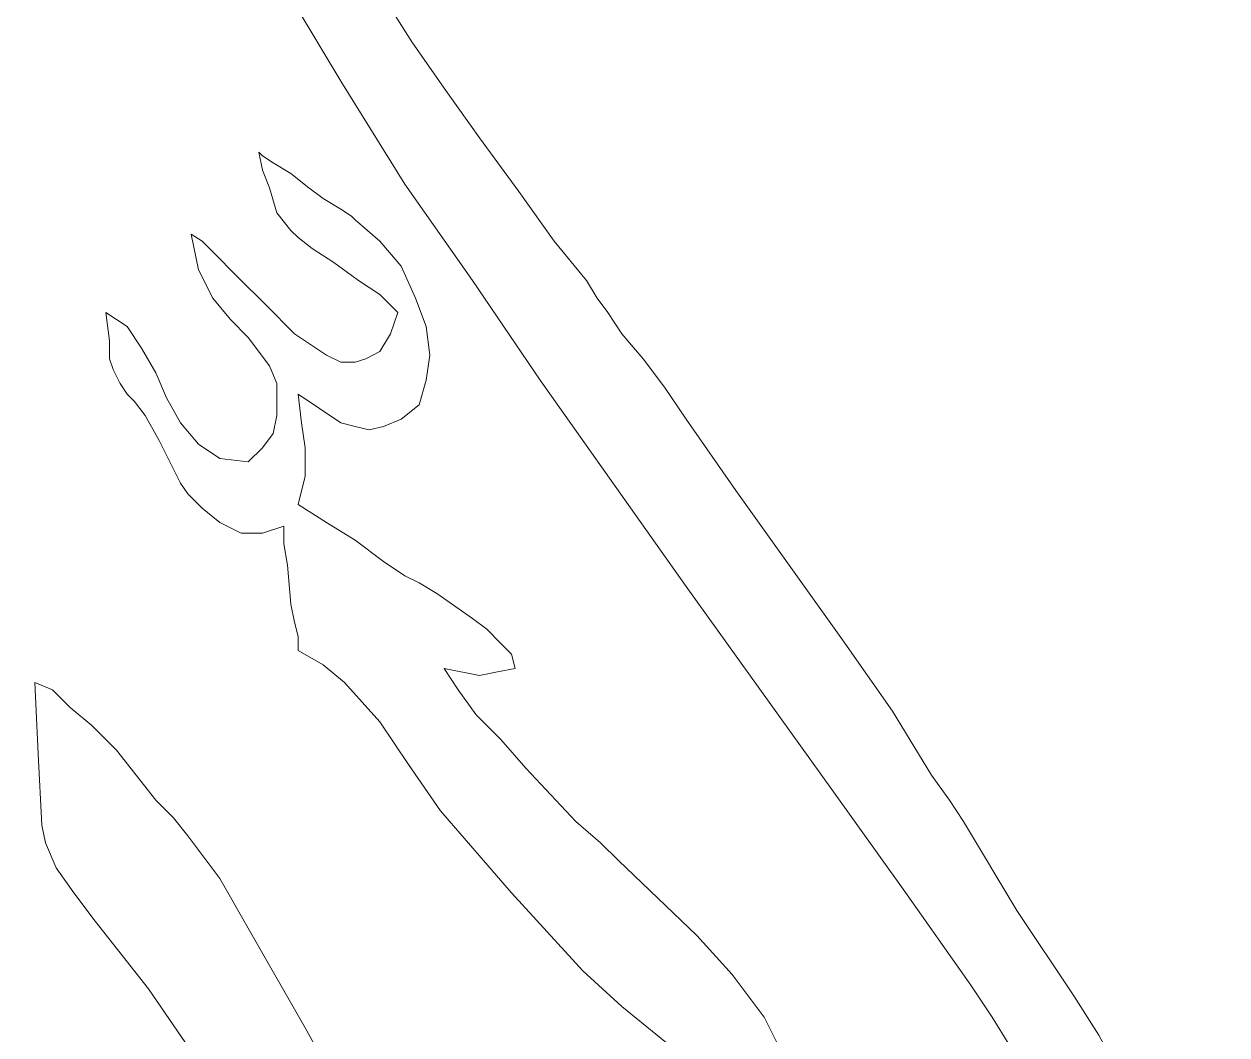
# Model space of a CAD drawing. Header units: centimetres. Extents: x -51 to 51, y -37 to 37.
# Drawn here: x -3.38 to 5.55, y -28.23 to -20.73 of the extents above; entities that cross this region are included whole.
import ezdxf

# ---------------------------------------------------------------- set-up
doc = ezdxf.new("R2010")
doc.units = ezdxf.units.CM
doc.header["$MEASUREMENT"] = 0
doc.layers.add('Layer 1', color=7, linetype='Continuous')

msp = doc.modelspace()

# ---------------------------------------------------------------- linework, layer by layer
at = {"layer": 'Layer 1', "lineweight": 9}
for points, knots in [([(-0.55484, -21.91577), (-0.55484, -21.91577), (-1.0307, -21.14911), (-1.0307, -21.14911), (-1.0307, -21.14911), (-1.0307, -21.14911), (-1.50656, -20.35601), (-1.50656, -20.35601)], [0, 0, 0, 0, 0.3333333, 0.3333333, 0.3333333, 0.3333333, 1, 1, 1, 1]), ([(-0.79277, -20.35601), (-0.79277, -20.35601), (-0.7399, -20.43532), (-0.7399, -20.43532), (-0.7399, -20.43532), (-0.7399, -20.43532), (-0.68702, -20.56751), (-0.68702, -20.56751), (-0.68702, -20.56751), (-0.68702, -20.56751), (-0.50197, -20.85831), (-0.50197, -20.85831), (-0.50197, -20.85831), (-0.50197, -20.85831), (-0.26404, -21.20198), (-0.26404, -21.20198), (-0.26404, -21.20198), (-0.26404, -21.20198), (0.00032, -21.57209), (0.00032, -21.57209), (0.00032, -21.57209), (0.00032, -21.57209), (0.29112, -21.96864), (0.29112, -21.96864), (0.29112, -21.96864), (0.29112, -21.96864), (0.55549, -22.33875), (0.55549, -22.33875), (0.55549, -22.33875), (0.55549, -22.33875), (0.79342, -22.62955), (0.79342, -22.62955), (0.79342, -22.62955), (0.79342, -22.62955), (0.87273, -22.76173), (0.87273, -22.76173), (0.87273, -22.76173), (0.87273, -22.76173), (0.95204, -22.86748), (0.95204, -22.86748)], [0, 0, 0, 0, 0.0909091, 0.0909091, 0.0909091, 0.0909091, 0.1818182, 0.1818182, 0.1818182, 0.1818182, 0.2727273, 0.2727273, 0.2727273, 0.2727273, 0.3636364, 0.3636364, 0.3636364, 0.3636364, 0.4545455, 0.4545455, 0.4545455, 0.4545455, 0.5454545, 0.5454545, 0.5454545, 0.5454545, 0.6363636, 0.6363636, 0.6363636, 0.6363636, 0.7272727, 0.7272727, 0.7272727, 0.7272727, 0.8181818, 0.8181818, 0.8181818, 0.8181818, 1, 1, 1, 1]), ([(-1.24219, -22.39162), (-1.24219, -22.39162), (-1.34794, -22.31231), (-1.34794, -22.31231), (-1.34794, -22.31231), (-1.34794, -22.31231), (-1.40081, -22.25944), (-1.40081, -22.25944), (-1.40081, -22.25944), (-1.40081, -22.25944), (-1.50656, -22.12726), (-1.50656, -22.12726), (-1.50656, -22.12726), (-1.50656, -22.12726), (-1.55943, -21.9422), (-1.55943, -21.9422), (-1.55943, -21.9422), (-1.55943, -21.9422), (-1.6123, -21.81002), (-1.6123, -21.81002), (-1.6123, -21.81002), (-1.6123, -21.81002), (-1.63874, -21.67784), (-1.63874, -21.67784)], [0, 0, 0, 0, 0.1428571, 0.1428571, 0.1428571, 0.1428571, 0.2857143, 0.2857143, 0.2857143, 0.2857143, 0.4285714, 0.4285714, 0.4285714, 0.4285714, 0.5714286, 0.5714286, 0.5714286, 0.5714286, 0.7142857, 0.7142857, 0.7142857, 0.7142857, 1, 1, 1, 1]), ([(-1.63874, -21.67784), (-1.63874, -21.67784), (-1.6123, -21.70427), (-1.6123, -21.70427), (-1.6123, -21.70427), (-1.6123, -21.70427), (-1.53299, -21.75715), (-1.53299, -21.75715), (-1.53299, -21.75715), (-1.53299, -21.75715), (-1.40081, -21.83646), (-1.40081, -21.83646), (-1.40081, -21.83646), (-1.40081, -21.83646), (-1.26863, -21.9422), (-1.26863, -21.9422), (-1.26863, -21.9422), (-1.26863, -21.9422), (-1.16288, -22.02151), (-1.16288, -22.02151), (-1.16288, -22.02151), (-1.16288, -22.02151), (-1.0307, -22.10082), (-1.0307, -22.10082), (-1.0307, -22.10082), (-1.0307, -22.10082), (-0.95139, -22.15369), (-0.95139, -22.15369), (-0.95139, -22.15369), (-0.95139, -22.15369), (-0.92495, -22.18013), (-0.92495, -22.18013)], [0, 0, 0, 0, 0.1111111, 0.1111111, 0.1111111, 0.1111111, 0.2222222, 0.2222222, 0.2222222, 0.2222222, 0.3333333, 0.3333333, 0.3333333, 0.3333333, 0.4444444, 0.4444444, 0.4444444, 0.4444444, 0.5555556, 0.5555556, 0.5555556, 0.5555556, 0.6666667, 0.6666667, 0.6666667, 0.6666667, 0.7777778, 0.7777778, 0.7777778, 0.7777778, 1, 1, 1, 1]), ([(3.64856, -27.86397), (3.64856, -27.86397), (3.14627, -27.15019), (3.14627, -27.15019), (3.14627, -27.15019), (3.14627, -27.15019), (2.61754, -26.40997), (2.61754, -26.40997), (2.61754, -26.40997), (2.61754, -26.40997), (1.53364, -24.90309), (1.53364, -24.90309), (1.53364, -24.90309), (1.53364, -24.90309), (0.44974, -23.36977), (0.44974, -23.36977), (0.44974, -23.36977), (0.44974, -23.36977), (-0.05255, -22.62955), (-0.05255, -22.62955), (-0.05255, -22.62955), (-0.05255, -22.62955), (-0.55484, -21.91577), (-0.55484, -21.91577)], [0, 0, 0, 0, 0.1428571, 0.1428571, 0.1428571, 0.1428571, 0.2857143, 0.2857143, 0.2857143, 0.2857143, 0.4285714, 0.4285714, 0.4285714, 0.4285714, 0.5714286, 0.5714286, 0.5714286, 0.5714286, 0.7142857, 0.7142857, 0.7142857, 0.7142857, 1, 1, 1, 1]), ([(-0.92495, -22.18013), (-0.92495, -22.18013), (-0.7399, -22.33875), (-0.7399, -22.33875), (-0.7399, -22.33875), (-0.7399, -22.33875), (-0.58128, -22.52381), (-0.58128, -22.52381), (-0.58128, -22.52381), (-0.58128, -22.52381), (-0.47553, -22.76173), (-0.47553, -22.76173), (-0.47553, -22.76173), (-0.47553, -22.76173), (-0.39622, -22.97323), (-0.39622, -22.97323), (-0.39622, -22.97323), (-0.39622, -22.97323), (-0.36979, -23.18472), (-0.36979, -23.18472), (-0.36979, -23.18472), (-0.36979, -23.18472), (-0.39622, -23.36977), (-0.39622, -23.36977), (-0.39622, -23.36977), (-0.39622, -23.36977), (-0.4491, -23.55483), (-0.4491, -23.55483), (-0.4491, -23.55483), (-0.4491, -23.55483), (-0.58128, -23.66057), (-0.58128, -23.66057)], [0, 0, 0, 0, 0.1111111, 0.1111111, 0.1111111, 0.1111111, 0.2222222, 0.2222222, 0.2222222, 0.2222222, 0.3333333, 0.3333333, 0.3333333, 0.3333333, 0.4444444, 0.4444444, 0.4444444, 0.4444444, 0.5555556, 0.5555556, 0.5555556, 0.5555556, 0.6666667, 0.6666667, 0.6666667, 0.6666667, 0.7777778, 0.7777778, 0.7777778, 0.7777778, 1, 1, 1, 1]), ([(-1.71805, -23.05253), (-1.71805, -23.05253), (-1.85023, -22.92035), (-1.85023, -22.92035), (-1.85023, -22.92035), (-1.85023, -22.92035), (-1.98241, -22.76173), (-1.98241, -22.76173), (-1.98241, -22.76173), (-1.98241, -22.76173), (-2.08816, -22.55024), (-2.08816, -22.55024), (-2.08816, -22.55024), (-2.08816, -22.55024), (-2.14103, -22.28588), (-2.14103, -22.28588)], [0, 0, 0, 0, 0.2, 0.2, 0.2, 0.2, 0.4, 0.4, 0.4, 0.4, 0.6, 0.6, 0.6, 0.6, 1, 1, 1, 1]), ([(-2.14103, -22.28588), (-2.14103, -22.28588), (-2.06172, -22.33875), (-2.06172, -22.33875), (-2.06172, -22.33875), (-2.06172, -22.33875), (-1.98241, -22.41806), (-1.98241, -22.41806), (-1.98241, -22.41806), (-1.98241, -22.41806), (-1.79736, -22.60311), (-1.79736, -22.60311), (-1.79736, -22.60311), (-1.79736, -22.60311), (-1.58587, -22.81461), (-1.58587, -22.81461), (-1.58587, -22.81461), (-1.58587, -22.81461), (-1.37437, -23.0261), (-1.37437, -23.0261), (-1.37437, -23.0261), (-1.37437, -23.0261), (-1.13645, -23.18472), (-1.13645, -23.18472), (-1.13645, -23.18472), (-1.13645, -23.18472), (-1.0307, -23.23759), (-1.0307, -23.23759), (-1.0307, -23.23759), (-1.0307, -23.23759), (-0.92495, -23.23759), (-0.92495, -23.23759), (-0.92495, -23.23759), (-0.92495, -23.23759), (-0.84564, -23.21115), (-0.84564, -23.21115), (-0.84564, -23.21115), (-0.84564, -23.21115), (-0.7399, -23.15828), (-0.7399, -23.15828), (-0.7399, -23.15828), (-0.7399, -23.15828), (-0.66059, -23.0261), (-0.66059, -23.0261), (-0.66059, -23.0261), (-0.66059, -23.0261), (-0.60772, -22.86748), (-0.60772, -22.86748)], [0, 0, 0, 0, 0.0769231, 0.0769231, 0.0769231, 0.0769231, 0.1538462, 0.1538462, 0.1538462, 0.1538462, 0.2307692, 0.2307692, 0.2307692, 0.2307692, 0.3076923, 0.3076923, 0.3076923, 0.3076923, 0.3846154, 0.3846154, 0.3846154, 0.3846154, 0.4615385, 0.4615385, 0.4615385, 0.4615385, 0.5384615, 0.5384615, 0.5384615, 0.5384615, 0.6153846, 0.6153846, 0.6153846, 0.6153846, 0.6923077, 0.6923077, 0.6923077, 0.6923077, 0.7692308, 0.7692308, 0.7692308, 0.7692308, 0.8461538, 0.8461538, 0.8461538, 0.8461538, 1, 1, 1, 1]), ([(-0.60772, -22.86748), (-0.60772, -22.86748), (-0.7399, -22.7353), (-0.7399, -22.7353), (-0.7399, -22.7353), (-0.7399, -22.7353), (-0.89852, -22.62955), (-0.89852, -22.62955), (-0.89852, -22.62955), (-0.89852, -22.62955), (-1.08357, -22.49737), (-1.08357, -22.49737), (-1.08357, -22.49737), (-1.08357, -22.49737), (-1.24219, -22.39162), (-1.24219, -22.39162)], [0, 0, 0, 0, 0.2, 0.2, 0.2, 0.2, 0.4, 0.4, 0.4, 0.4, 0.6, 0.6, 0.6, 0.6, 1, 1, 1, 1]), ([(-2.72263, -23.29046), (-2.72263, -23.29046), (-2.74907, -23.21115), (-2.74907, -23.21115), (-2.74907, -23.21115), (-2.74907, -23.21115), (-2.74907, -23.07897), (-2.74907, -23.07897), (-2.74907, -23.07897), (-2.74907, -23.07897), (-2.77551, -22.86748), (-2.77551, -22.86748)], [0, 0, 0, 0, 0.25, 0.25, 0.25, 0.25, 0.5, 0.5, 0.5, 0.5, 1, 1, 1, 1]), ([(-2.77551, -22.86748), (-2.77551, -22.86748), (-2.61689, -22.97323), (-2.61689, -22.97323), (-2.61689, -22.97323), (-2.61689, -22.97323), (-2.51114, -23.13184), (-2.51114, -23.13184), (-2.51114, -23.13184), (-2.51114, -23.13184), (-2.4054, -23.3169), (-2.4054, -23.3169), (-2.4054, -23.3169), (-2.4054, -23.3169), (-2.32609, -23.50196), (-2.32609, -23.50196), (-2.32609, -23.50196), (-2.32609, -23.50196), (-2.22034, -23.68701), (-2.22034, -23.68701), (-2.22034, -23.68701), (-2.22034, -23.68701), (-2.08816, -23.84563), (-2.08816, -23.84563), (-2.08816, -23.84563), (-2.08816, -23.84563), (-1.92954, -23.95138), (-1.92954, -23.95138), (-1.92954, -23.95138), (-1.92954, -23.95138), (-1.71805, -23.97781), (-1.71805, -23.97781)], [0, 0, 0, 0, 0.1111111, 0.1111111, 0.1111111, 0.1111111, 0.2222222, 0.2222222, 0.2222222, 0.2222222, 0.3333333, 0.3333333, 0.3333333, 0.3333333, 0.4444444, 0.4444444, 0.4444444, 0.4444444, 0.5555556, 0.5555556, 0.5555556, 0.5555556, 0.6666667, 0.6666667, 0.6666667, 0.6666667, 0.7777778, 0.7777778, 0.7777778, 0.7777778, 1, 1, 1, 1]), ([(0.95204, -22.86748), (0.95204, -22.86748), (1.05778, -23.0261), (1.05778, -23.0261), (1.05778, -23.0261), (1.05778, -23.0261), (1.2164, -23.21115), (1.2164, -23.21115), (1.2164, -23.21115), (1.2164, -23.21115), (1.37502, -23.42265), (1.37502, -23.42265), (1.37502, -23.42265), (1.37502, -23.42265), (1.53364, -23.66057), (1.53364, -23.66057), (1.53364, -23.66057), (1.53364, -23.66057), (1.90375, -24.1893), (1.90375, -24.1893), (1.90375, -24.1893), (1.90375, -24.1893), (2.3003, -24.74447), (2.3003, -24.74447), (2.3003, -24.74447), (2.3003, -24.74447), (2.69684, -25.29964), (2.69684, -25.29964), (2.69684, -25.29964), (2.69684, -25.29964), (3.06696, -25.82837), (3.06696, -25.82837), (3.06696, -25.82837), (3.06696, -25.82837), (3.35776, -26.30422), (3.35776, -26.30422), (3.35776, -26.30422), (3.35776, -26.30422), (3.48994, -26.48928), (3.48994, -26.48928), (3.48994, -26.48928), (3.48994, -26.48928), (3.59569, -26.6479), (3.59569, -26.6479)], [0, 0, 0, 0, 0.0833333, 0.0833333, 0.0833333, 0.0833333, 0.1666667, 0.1666667, 0.1666667, 0.1666667, 0.25, 0.25, 0.25, 0.25, 0.3333333, 0.3333333, 0.3333333, 0.3333333, 0.4166667, 0.4166667, 0.4166667, 0.4166667, 0.5, 0.5, 0.5, 0.5, 0.5833333, 0.5833333, 0.5833333, 0.5833333, 0.6666667, 0.6666667, 0.6666667, 0.6666667, 0.75, 0.75, 0.75, 0.75, 0.8333333, 0.8333333, 0.8333333, 0.8333333, 1, 1, 1, 1]), ([(-1.71805, -23.97781), (-1.71805, -23.97781), (-1.6123, -23.87207), (-1.6123, -23.87207), (-1.6123, -23.87207), (-1.6123, -23.87207), (-1.53299, -23.76632), (-1.53299, -23.76632), (-1.53299, -23.76632), (-1.53299, -23.76632), (-1.50656, -23.63414), (-1.50656, -23.63414), (-1.50656, -23.63414), (-1.50656, -23.63414), (-1.50656, -23.52839), (-1.50656, -23.52839), (-1.50656, -23.52839), (-1.50656, -23.52839), (-1.50656, -23.39621), (-1.50656, -23.39621), (-1.50656, -23.39621), (-1.50656, -23.39621), (-1.55943, -23.26403), (-1.55943, -23.26403), (-1.55943, -23.26403), (-1.55943, -23.26403), (-1.71805, -23.05253), (-1.71805, -23.05253)], [0, 0, 0, 0, 0.125, 0.125, 0.125, 0.125, 0.25, 0.25, 0.25, 0.25, 0.375, 0.375, 0.375, 0.375, 0.5, 0.5, 0.5, 0.5, 0.625, 0.625, 0.625, 0.625, 0.75, 0.75, 0.75, 0.75, 1, 1, 1, 1]), ([(-2.48471, -23.63414), (-2.48471, -23.63414), (-2.56402, -23.52839), (-2.56402, -23.52839), (-2.56402, -23.52839), (-2.56402, -23.52839), (-2.61689, -23.47552), (-2.61689, -23.47552), (-2.61689, -23.47552), (-2.61689, -23.47552), (-2.66976, -23.39621), (-2.66976, -23.39621), (-2.66976, -23.39621), (-2.66976, -23.39621), (-2.72263, -23.29046), (-2.72263, -23.29046)], [0, 0, 0, 0, 0.2, 0.2, 0.2, 0.2, 0.4, 0.4, 0.4, 0.4, 0.6, 0.6, 0.6, 0.6, 1, 1, 1, 1]), ([(-0.58128, -23.66057), (-0.58128, -23.66057), (-0.71346, -23.71345), (-0.71346, -23.71345), (-0.71346, -23.71345), (-0.71346, -23.71345), (-0.81921, -23.73988), (-0.81921, -23.73988), (-0.81921, -23.73988), (-0.81921, -23.73988), (-0.92495, -23.71345), (-0.92495, -23.71345), (-0.92495, -23.71345), (-0.92495, -23.71345), (-1.0307, -23.68701), (-1.0307, -23.68701), (-1.0307, -23.68701), (-1.0307, -23.68701), (-1.18932, -23.58126), (-1.18932, -23.58126), (-1.18932, -23.58126), (-1.18932, -23.58126), (-1.34794, -23.47552), (-1.34794, -23.47552)], [0, 0, 0, 0, 0.1428571, 0.1428571, 0.1428571, 0.1428571, 0.2857143, 0.2857143, 0.2857143, 0.2857143, 0.4285714, 0.4285714, 0.4285714, 0.4285714, 0.5714286, 0.5714286, 0.5714286, 0.5714286, 0.7142857, 0.7142857, 0.7142857, 0.7142857, 1, 1, 1, 1]), ([(-1.34794, -23.47552), (-1.34794, -23.47552), (-1.3215, -23.68701), (-1.3215, -23.68701), (-1.3215, -23.68701), (-1.3215, -23.68701), (-1.29506, -23.87207), (-1.29506, -23.87207), (-1.29506, -23.87207), (-1.29506, -23.87207), (-1.29506, -24.08356), (-1.29506, -24.08356), (-1.29506, -24.08356), (-1.29506, -24.08356), (-1.34794, -24.29505), (-1.34794, -24.29505)], [0, 0, 0, 0, 0.2, 0.2, 0.2, 0.2, 0.4, 0.4, 0.4, 0.4, 0.6, 0.6, 0.6, 0.6, 1, 1, 1, 1]), ([(-2.06172, -24.32149), (-2.06172, -24.32149), (-2.16747, -24.21574), (-2.16747, -24.21574), (-2.16747, -24.21574), (-2.16747, -24.21574), (-2.22034, -24.13643), (-2.22034, -24.13643), (-2.22034, -24.13643), (-2.22034, -24.13643), (-2.29965, -23.97781), (-2.29965, -23.97781), (-2.29965, -23.97781), (-2.29965, -23.97781), (-2.37896, -23.81919), (-2.37896, -23.81919), (-2.37896, -23.81919), (-2.37896, -23.81919), (-2.48471, -23.63414), (-2.48471, -23.63414)], [0, 0, 0, 0, 0.1666667, 0.1666667, 0.1666667, 0.1666667, 0.3333333, 0.3333333, 0.3333333, 0.3333333, 0.5, 0.5, 0.5, 0.5, 0.6666667, 0.6666667, 0.6666667, 0.6666667, 1, 1, 1, 1]), ([(-1.34794, -24.29505), (-1.34794, -24.29505), (-1.13645, -24.42723), (-1.13645, -24.42723), (-1.13645, -24.42723), (-1.13645, -24.42723), (-0.92495, -24.55941), (-0.92495, -24.55941), (-0.92495, -24.55941), (-0.92495, -24.55941), (-0.71346, -24.71803), (-0.71346, -24.71803), (-0.71346, -24.71803), (-0.71346, -24.71803), (-0.55484, -24.82378), (-0.55484, -24.82378)], [0, 0, 0, 0, 0.2, 0.2, 0.2, 0.2, 0.4, 0.4, 0.4, 0.4, 0.6, 0.6, 0.6, 0.6, 1, 1, 1, 1]), ([(-1.45368, -24.45367), (-1.45368, -24.45367), (-1.6123, -24.50654), (-1.6123, -24.50654), (-1.6123, -24.50654), (-1.6123, -24.50654), (-1.77092, -24.50654), (-1.77092, -24.50654), (-1.77092, -24.50654), (-1.77092, -24.50654), (-1.92954, -24.42723), (-1.92954, -24.42723), (-1.92954, -24.42723), (-1.92954, -24.42723), (-2.06172, -24.32149), (-2.06172, -24.32149)], [0, 0, 0, 0, 0.2, 0.2, 0.2, 0.2, 0.4, 0.4, 0.4, 0.4, 0.6, 0.6, 0.6, 0.6, 1, 1, 1, 1]), ([(-1.34794, -25.37895), (-1.34794, -25.37895), (-1.34794, -25.35251), (-1.34794, -25.35251), (-1.34794, -25.35251), (-1.34794, -25.35251), (-1.34794, -25.2732), (-1.34794, -25.2732), (-1.34794, -25.2732), (-1.34794, -25.2732), (-1.37437, -25.16745), (-1.37437, -25.16745), (-1.37437, -25.16745), (-1.37437, -25.16745), (-1.40081, -25.03527), (-1.40081, -25.03527), (-1.40081, -25.03527), (-1.40081, -25.03527), (-1.42725, -24.74447), (-1.42725, -24.74447), (-1.42725, -24.74447), (-1.42725, -24.74447), (-1.45368, -24.58585), (-1.45368, -24.58585), (-1.45368, -24.58585), (-1.45368, -24.58585), (-1.45368, -24.45367), (-1.45368, -24.45367)], [0, 0, 0, 0, 0.125, 0.125, 0.125, 0.125, 0.25, 0.25, 0.25, 0.25, 0.375, 0.375, 0.375, 0.375, 0.5, 0.5, 0.5, 0.5, 0.625, 0.625, 0.625, 0.625, 0.75, 0.75, 0.75, 0.75, 1, 1, 1, 1]), ([(-0.55484, -24.82378), (-0.55484, -24.82378), (-0.4491, -24.87665), (-0.4491, -24.87665), (-0.4491, -24.87665), (-0.4491, -24.87665), (-0.31691, -24.95596), (-0.31691, -24.95596), (-0.31691, -24.95596), (-0.31691, -24.95596), (-0.05255, -25.14102), (-0.05255, -25.14102), (-0.05255, -25.14102), (-0.05255, -25.14102), (0.0532, -25.22033), (0.0532, -25.22033), (0.0532, -25.22033), (0.0532, -25.22033), (0.15894, -25.32607), (0.15894, -25.32607), (0.15894, -25.32607), (0.15894, -25.32607), (0.23825, -25.40538), (0.23825, -25.40538), (0.23825, -25.40538), (0.23825, -25.40538), (0.26469, -25.51113), (0.26469, -25.51113)], [0, 0, 0, 0, 0.125, 0.125, 0.125, 0.125, 0.25, 0.25, 0.25, 0.25, 0.375, 0.375, 0.375, 0.375, 0.5, 0.5, 0.5, 0.5, 0.625, 0.625, 0.625, 0.625, 0.75, 0.75, 0.75, 0.75, 1, 1, 1, 1]), ([(-0.29048, -26.56859), (-0.29048, -26.56859), (-0.52841, -26.22491), (-0.52841, -26.22491), (-0.52841, -26.22491), (-0.52841, -26.22491), (-0.7399, -25.90767), (-0.7399, -25.90767), (-0.7399, -25.90767), (-0.7399, -25.90767), (-1.00426, -25.61687), (-1.00426, -25.61687), (-1.00426, -25.61687), (-1.00426, -25.61687), (-1.16288, -25.48469), (-1.16288, -25.48469), (-1.16288, -25.48469), (-1.16288, -25.48469), (-1.34794, -25.37895), (-1.34794, -25.37895)], [0, 0, 0, 0, 0.1666667, 0.1666667, 0.1666667, 0.1666667, 0.3333333, 0.3333333, 0.3333333, 0.3333333, 0.5, 0.5, 0.5, 0.5, 0.6666667, 0.6666667, 0.6666667, 0.6666667, 1, 1, 1, 1]), ([(0.26469, -25.51113), (0.26469, -25.51113), (0.13251, -25.53756), (0.13251, -25.53756), (0.13251, -25.53756), (0.13251, -25.53756), (0.00032, -25.564), (0.00032, -25.564), (0.00032, -25.564), (0.00032, -25.564), (-0.26404, -25.51113), (-0.26404, -25.51113)], [0, 0, 0, 0, 0.25, 0.25, 0.25, 0.25, 0.5, 0.5, 0.5, 0.5, 1, 1, 1, 1]), ([(-0.26404, -25.51113), (-0.26404, -25.51113), (-0.1583, -25.66975), (-0.1583, -25.66975), (-0.1583, -25.66975), (-0.1583, -25.66975), (-0.02611, -25.8548), (-0.02611, -25.8548), (-0.02611, -25.8548), (-0.02611, -25.8548), (0.15894, -26.03986), (0.15894, -26.03986), (0.15894, -26.03986), (0.15894, -26.03986), (0.344, -26.25135), (0.344, -26.25135), (0.344, -26.25135), (0.344, -26.25135), (0.71411, -26.6479), (0.71411, -26.6479), (0.71411, -26.6479), (0.71411, -26.6479), (0.89916, -26.80652), (0.89916, -26.80652), (0.89916, -26.80652), (0.89916, -26.80652), (1.03135, -26.9387), (1.03135, -26.9387)], [0, 0, 0, 0, 0.125, 0.125, 0.125, 0.125, 0.25, 0.25, 0.25, 0.25, 0.375, 0.375, 0.375, 0.375, 0.5, 0.5, 0.5, 0.5, 0.625, 0.625, 0.625, 0.625, 0.75, 0.75, 0.75, 0.75, 1, 1, 1, 1]), ([(-3.25136, -26.67433), (-3.25136, -26.67433), (-3.2778, -26.1456), (-3.2778, -26.1456), (-3.2778, -26.1456), (-3.2778, -26.1456), (-3.30424, -25.61687), (-3.30424, -25.61687)], [0, 0, 0, 0, 0.3333333, 0.3333333, 0.3333333, 0.3333333, 1, 1, 1, 1]), ([(-3.30424, -25.61687), (-3.30424, -25.61687), (-3.17205, -25.66975), (-3.17205, -25.66975), (-3.17205, -25.66975), (-3.17205, -25.66975), (-3.03987, -25.80193), (-3.03987, -25.80193), (-3.03987, -25.80193), (-3.03987, -25.80193), (-2.88125, -25.93411), (-2.88125, -25.93411), (-2.88125, -25.93411), (-2.88125, -25.93411), (-2.6962, -26.11917), (-2.6962, -26.11917), (-2.6962, -26.11917), (-2.6962, -26.11917), (-2.4054, -26.48928), (-2.4054, -26.48928), (-2.4054, -26.48928), (-2.4054, -26.48928), (-2.27321, -26.62146), (-2.27321, -26.62146), (-2.27321, -26.62146), (-2.27321, -26.62146), (-2.16747, -26.75364), (-2.16747, -26.75364)], [0, 0, 0, 0, 0.125, 0.125, 0.125, 0.125, 0.25, 0.25, 0.25, 0.25, 0.375, 0.375, 0.375, 0.375, 0.5, 0.5, 0.5, 0.5, 0.625, 0.625, 0.625, 0.625, 0.75, 0.75, 0.75, 0.75, 1, 1, 1, 1]), ([(0.76698, -27.75823), (0.76698, -27.75823), (0.23825, -27.17663), (0.23825, -27.17663), (0.23825, -27.17663), (0.23825, -27.17663), (-0.29048, -26.56859), (-0.29048, -26.56859)], [0, 0, 0, 0, 0.3333333, 0.3333333, 0.3333333, 0.3333333, 1, 1, 1, 1]), ([(-1.74448, -31.30072), (-1.74448, -31.30072), (-1.58587, -30.90417), (-1.58587, -30.90417), (-1.58587, -30.90417), (-1.58587, -30.90417), (-1.48012, -30.53406), (-1.48012, -30.53406), (-1.48012, -30.53406), (-1.48012, -30.53406), (-1.48012, -30.16395), (-1.48012, -30.16395), (-1.48012, -30.16395), (-1.48012, -30.16395), (-1.50656, -29.79384), (-1.50656, -29.79384), (-1.50656, -29.79384), (-1.50656, -29.79384), (-1.58587, -29.45016), (-1.58587, -29.45016), (-1.58587, -29.45016), (-1.58587, -29.45016), (-1.71805, -29.10649), (-1.71805, -29.10649), (-1.71805, -29.10649), (-1.71805, -29.10649), (-1.87667, -28.78925), (-1.87667, -28.78925), (-1.87667, -28.78925), (-1.87667, -28.78925), (-2.06172, -28.47201), (-2.06172, -28.47201), (-2.06172, -28.47201), (-2.06172, -28.47201), (-2.45827, -27.89041), (-2.45827, -27.89041), (-2.45827, -27.89041), (-2.45827, -27.89041), (-2.85482, -27.38812), (-2.85482, -27.38812), (-2.85482, -27.38812), (-2.85482, -27.38812), (-3.01344, -27.17663), (-3.01344, -27.17663), (-3.01344, -27.17663), (-3.01344, -27.17663), (-3.14562, -26.99157), (-3.14562, -26.99157), (-3.14562, -26.99157), (-3.14562, -26.99157), (-3.22493, -26.80652), (-3.22493, -26.80652), (-3.22493, -26.80652), (-3.22493, -26.80652), (-3.25136, -26.67433), (-3.25136, -26.67433)], [0, 0, 0, 0, 0.0666667, 0.0666667, 0.0666667, 0.0666667, 0.1333333, 0.1333333, 0.1333333, 0.1333333, 0.2, 0.2, 0.2, 0.2, 0.2666667, 0.2666667, 0.2666667, 0.2666667, 0.3333333, 0.3333333, 0.3333333, 0.3333333, 0.4, 0.4, 0.4, 0.4, 0.4666667, 0.4666667, 0.4666667, 0.4666667, 0.5333333, 0.5333333, 0.5333333, 0.5333333, 0.6, 0.6, 0.6, 0.6, 0.6666667, 0.6666667, 0.6666667, 0.6666667, 0.7333333, 0.7333333, 0.7333333, 0.7333333, 0.8, 0.8, 0.8, 0.8, 0.8666667, 0.8666667, 0.8666667, 0.8666667, 1, 1, 1, 1]), ([(3.59569, -26.6479), (3.59569, -26.6479), (3.99223, -27.30881), (3.99223, -27.30881), (3.99223, -27.30881), (3.99223, -27.30881), (4.41522, -27.94328), (4.41522, -27.94328)], [0, 0, 0, 0, 0.3333333, 0.3333333, 0.3333333, 0.3333333, 1, 1, 1, 1]), ([(-2.16747, -26.75364), (-2.16747, -26.75364), (-1.92954, -27.07088), (-1.92954, -27.07088), (-1.92954, -27.07088), (-1.92954, -27.07088), (-1.71805, -27.44099), (-1.71805, -27.44099), (-1.71805, -27.44099), (-1.71805, -27.44099), (-1.29506, -28.18121), (-1.29506, -28.18121), (-1.29506, -28.18121), (-1.29506, -28.18121), (-0.89852, -28.895), (-0.89852, -28.895), (-0.89852, -28.895), (-0.89852, -28.895), (-0.68702, -29.23867), (-0.68702, -29.23867), (-0.68702, -29.23867), (-0.68702, -29.23867), (-0.4491, -29.52947), (-0.4491, -29.52947)], [0, 0, 0, 0, 0.1428571, 0.1428571, 0.1428571, 0.1428571, 0.2857143, 0.2857143, 0.2857143, 0.2857143, 0.4285714, 0.4285714, 0.4285714, 0.4285714, 0.5714286, 0.5714286, 0.5714286, 0.5714286, 0.7142857, 0.7142857, 0.7142857, 0.7142857, 1, 1, 1, 1]), ([(1.03135, -26.9387), (1.03135, -26.9387), (1.61295, -27.49386), (1.61295, -27.49386), (1.61295, -27.49386), (1.61295, -27.49386), (1.87731, -27.78467), (1.87731, -27.78467), (1.87731, -27.78467), (1.87731, -27.78467), (2.11524, -28.1019), (2.11524, -28.1019), (2.11524, -28.1019), (2.11524, -28.1019), (2.3003, -28.47201), (2.3003, -28.47201), (2.3003, -28.47201), (2.3003, -28.47201), (2.45892, -28.86856), (2.45892, -28.86856), (2.45892, -28.86856), (2.45892, -28.86856), (2.56466, -29.31798), (2.56466, -29.31798), (2.56466, -29.31798), (2.56466, -29.31798), (2.5911, -29.79384), (2.5911, -29.79384)], [0, 0, 0, 0, 0.125, 0.125, 0.125, 0.125, 0.25, 0.25, 0.25, 0.25, 0.375, 0.375, 0.375, 0.375, 0.5, 0.5, 0.5, 0.5, 0.625, 0.625, 0.625, 0.625, 0.75, 0.75, 0.75, 0.75, 1, 1, 1, 1]), ([(-3.93871, -27.46743), (-3.93871, -27.46743), (-3.48929, -28.57776), (-3.48929, -28.57776), (-3.48929, -28.57776), (-3.48929, -28.57776), (-3.06631, -29.71453), (-3.06631, -29.71453)], [0, 0, 0, 0, 0.3333333, 0.3333333, 0.3333333, 0.3333333, 1, 1, 1, 1]), ([(1.85088, -29.63522), (1.85088, -29.63522), (1.95662, -29.50304), (1.95662, -29.50304), (1.95662, -29.50304), (1.95662, -29.50304), (2.0095, -29.37085), (2.0095, -29.37085), (2.0095, -29.37085), (2.0095, -29.37085), (2.03593, -29.23867), (2.03593, -29.23867), (2.03593, -29.23867), (2.03593, -29.23867), (2.03593, -29.13293), (2.03593, -29.13293), (2.03593, -29.13293), (2.03593, -29.13293), (1.95662, -28.895), (1.95662, -28.895), (1.95662, -28.895), (1.95662, -28.895), (1.82444, -28.68351), (1.82444, -28.68351), (1.82444, -28.68351), (1.82444, -28.68351), (1.61295, -28.47201), (1.61295, -28.47201), (1.61295, -28.47201), (1.61295, -28.47201), (1.34858, -28.26052), (1.34858, -28.26052), (1.34858, -28.26052), (1.34858, -28.26052), (1.05778, -28.02259), (1.05778, -28.02259), (1.05778, -28.02259), (1.05778, -28.02259), (0.76698, -27.75823), (0.76698, -27.75823)], [0, 0, 0, 0, 0.0909091, 0.0909091, 0.0909091, 0.0909091, 0.1818182, 0.1818182, 0.1818182, 0.1818182, 0.2727273, 0.2727273, 0.2727273, 0.2727273, 0.3636364, 0.3636364, 0.3636364, 0.3636364, 0.4545455, 0.4545455, 0.4545455, 0.4545455, 0.5454545, 0.5454545, 0.5454545, 0.5454545, 0.6363636, 0.6363636, 0.6363636, 0.6363636, 0.7272727, 0.7272727, 0.7272727, 0.7272727, 0.8181818, 0.8181818, 0.8181818, 0.8181818, 1, 1, 1, 1]), ([(5.28762, -30.63981), (5.28762, -30.63981), (5.15544, -30.40188), (5.15544, -30.40188), (5.15544, -30.40188), (5.15544, -30.40188), (5.04969, -30.19039), (5.04969, -30.19039), (5.04969, -30.19039), (5.04969, -30.19039), (4.86464, -29.84671), (4.86464, -29.84671), (4.86464, -29.84671), (4.86464, -29.84671), (4.70602, -29.52947), (4.70602, -29.52947), (4.70602, -29.52947), (4.70602, -29.52947), (4.5474, -29.26511), (4.5474, -29.26511), (4.5474, -29.26511), (4.5474, -29.26511), (4.36234, -28.97431), (4.36234, -28.97431), (4.36234, -28.97431), (4.36234, -28.97431), (4.17729, -28.68351), (4.17729, -28.68351), (4.17729, -28.68351), (4.17729, -28.68351), (3.93936, -28.31339), (3.93936, -28.31339), (3.93936, -28.31339), (3.93936, -28.31339), (3.80718, -28.1019), (3.80718, -28.1019), (3.80718, -28.1019), (3.80718, -28.1019), (3.64856, -27.86397), (3.64856, -27.86397)], [0, 0, 0, 0, 0.0909091, 0.0909091, 0.0909091, 0.0909091, 0.1818182, 0.1818182, 0.1818182, 0.1818182, 0.2727273, 0.2727273, 0.2727273, 0.2727273, 0.3636364, 0.3636364, 0.3636364, 0.3636364, 0.4545455, 0.4545455, 0.4545455, 0.4545455, 0.5454545, 0.5454545, 0.5454545, 0.5454545, 0.6363636, 0.6363636, 0.6363636, 0.6363636, 0.7272727, 0.7272727, 0.7272727, 0.7272727, 0.8181818, 0.8181818, 0.8181818, 0.8181818, 1, 1, 1, 1]), ([(4.41522, -27.94328), (4.41522, -27.94328), (4.60027, -28.23409), (4.60027, -28.23409), (4.60027, -28.23409), (4.60027, -28.23409), (4.78533, -28.57776), (4.78533, -28.57776), (4.78533, -28.57776), (4.78533, -28.57776), (4.97038, -28.94787), (4.97038, -28.94787), (4.97038, -28.94787), (4.97038, -28.94787), (5.15544, -29.34442), (5.15544, -29.34442), (5.15544, -29.34442), (5.15544, -29.34442), (5.31406, -29.7674), (5.31406, -29.7674), (5.31406, -29.7674), (5.31406, -29.7674), (5.44624, -30.21682), (5.44624, -30.21682), (5.44624, -30.21682), (5.44624, -30.21682), (5.52555, -30.63981), (5.52555, -30.63981), (5.52555, -30.63981), (5.52555, -30.63981), (5.55198, -31.03635), (5.55198, -31.03635)], [0, 0, 0, 0, 0.1111111, 0.1111111, 0.1111111, 0.1111111, 0.2222222, 0.2222222, 0.2222222, 0.2222222, 0.3333333, 0.3333333, 0.3333333, 0.3333333, 0.4444444, 0.4444444, 0.4444444, 0.4444444, 0.5555556, 0.5555556, 0.5555556, 0.5555556, 0.6666667, 0.6666667, 0.6666667, 0.6666667, 0.7777778, 0.7777778, 0.7777778, 0.7777778, 1, 1, 1, 1])]:
    msp.add_open_spline(points, degree=3, knots=knots, dxfattribs=at)

doc.saveas('drawing.dxf')
